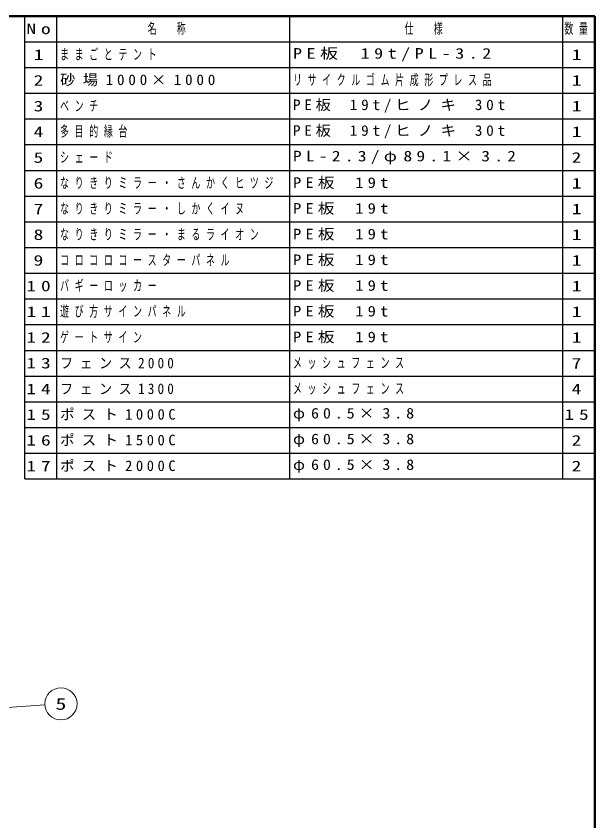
# Model space of a CAD drawing. Units: millimetres on the paper, scale 1:50. Extents: x -385 to 0, y -297 to 267.
# Drawn here: x -108.1 to 0, y 116.8 to 267 of the extents above; entities that cross this region are included whole.
import ezdxf
from ezdxf.enums import TextEntityAlignment as Align

# ---------------------------------------------------------------- set-up
doc = ezdxf.new("R2010")
doc.units = ezdxf.units.MM
doc.layers.add('LY_1', color=7, linetype='Continuous', lineweight=25)
doc.styles.add('ＭＳ ゴシック', font='')
doc.styles.get('ＭＳ ゴシック').set_extended_font_data('MS Gothic')

msp = doc.modelspace()

# ---------------------------------------------------------------- linework, layer by layer
at = {"layer": 'LY_1', "lineweight": 50}
for p, q in [((0, 267), (-385, 267)), ((0, 0), (0, 267))]:
    msp.add_line(p, q, dxfattribs=at)
at = {"layer": 'LY_1'}
for p, q in [((-106.5, 180.6), (-106.5, 267)), ((-100.5, 180.6), (-100.5, 267)), ((-57, 180.6), (-57, 267)), ((-6, 180.6), (-6, 267)), ((-106.5, 262.2), (0, 262.2)), ((-106.5, 257.4), (0, 257.4)), ((-106.5, 252.6), (0, 252.6)), ((-106.5, 247.8), (0, 247.8)), ((-106.5, 243), (0, 243)), ((-106.5, 238.2), (0, 238.2)), ((-106.5, 233.4), (0, 233.4)), ((-106.5, 228.6), (0, 228.6)), ((-106.5, 223.8), (0, 223.8)), ((-106.5, 219), (0, 219)), ((-106.5, 214.2), (0, 214.2)), ((-106.5, 209.4), (0, 209.4)), ((-106.5, 204.6), (0, 204.6)), ((-106.5, 199.8), (0, 199.8)), ((-106.5, 195), (0, 195)), ((-106.5, 190.2), (0, 190.2)), ((-106.5, 185.4), (0, 185.4)), ((-106.5, 180.6), (0, 180.6))]:
    msp.add_line(p, q, dxfattribs=at)
at = {"layer": 'LY_1', "lineweight": 13}
msp.add_line((-102.731, 138.403), (-112.741, 137.743), dxfattribs=at)
msp.add_circle((-99.738, 138.6), 3, dxfattribs=at)

# ---------------------------------------------------------------- texts
at = {"layer": 'LY_1', "style": 'ＭＳ ゴシック'}
for s, width, p in [('1', 1.4, (-104.85, 259.8)), ('1', 1.4, (-4.35, 259.8)), ('2', 1.35, (-104.85, 255)), ('1', 1.4, (-4.35, 255)), ('3', 1.35, (-104.85, 250.2)), ('1', 1.4, (-4.35, 250.2)), ('4', 1.35, (-104.85, 245.4)), ('1', 1.4, (-4.35, 245.4)), ('5', 1.35, (-104.85, 240.6)), ('2', 1.35, (-4.35, 240.6)), ('6', 1.35, (-104.85, 235.8)), ('1', 1.4, (-4.35, 235.8)), ('7', 1.35, (-104.85, 231)), ('1', 1.4, (-4.35, 231)), ('8', 1.35, (-104.85, 226.2)), ('1', 1.4, (-4.35, 226.2)), ('9', 1.35, (-104.85, 221.4)), ('1', 1.4, (-4.35, 221.4)), ('1', 1.4, (-4.35, 216.6)), ('1', 1.4, (-4.35, 211.8)), ('1', 1.4, (-4.35, 207)), ('7', 1.35, (-4.35, 202.2)), ('4', 1.35, (-4.35, 197.4)), ('2', 1.35, (-4.35, 187.8)), ('2', 1.35, (-4.35, 183))]:
    msp.add_text(s, height=1.979, dxfattribs=dict(at, width=width)).set_placement(p, align=Align.MIDDLE_LEFT)
at = {"layer": 'LY_1', "style": 'ＭＳ ゴシック', "width": 1.35}
msp.add_text('5', height=2.199, dxfattribs=at).set_placement((-99.738, 138.6), align=Align.MIDDLE_CENTER)
at = {"layer": 'LY_1', "char_height": 1.979, "attachment_point": 4, "style": 'ＭＳ ゴシック'}
for s, insert in [('\\T1.64;\\W0.6;名\u3000称', (-83.55, 264.6)), ('\\T1.64;\\W0.6;仕\u3000様', (-35.55, 264.6)), ('\\T1.64;\\W0.6;数量', (-5.7, 264.6)), ('\\T1.5;\\W1.35;No', (-106.2, 264.6)), ('\\T1.64;\\W0.6;ままごとテント', (-99.9, 259.8)), ('\\T1.5;\\W1.25;PE板\\~19t/PL-3.2', (-56.4, 259.8)), ('\\T1.5;\\W1.05;砂場1000×1000', (-99.9, 255)), ('\\T1.64;\\W0.6;リサイクルゴム片成形プレス品', (-56.4, 255)), ('\\T1.64;\\W0.6;ベンチ', (-99.9, 250.2)), ('\\T1.5;\\W1.05;PE板\\~19t/ヒノキ\\~30t', (-56.4, 250.2)), ('\\T1.64;\\W0.6;多目的縁台', (-99.9, 245.4)), ('\\T1.5;\\W1.05;PE板\\~19t/ヒノキ\\~30t', (-56.4, 245.4)), ('\\T1.5;\\W1.2;PL-2.3/φ89.1×3.2', (-56.4, 240.6)), ('\\T1.64;\\W0.6;シェード', (-99.9, 240.6)), ('\\T1.64;\\W0.6;なりきりミラー・さんかくヒツジ', (-99.9, 235.8)), ('\\T1.5;\\W1.15;PE板\\~19t', (-56.4, 235.8)), ('\\T1.64;\\W0.6;なりきりミラー・しかくイヌ', (-99.9, 231)), ('\\T1.5;\\W1.15;PE板\\~19t', (-56.4, 231)), ('\\T1.64;\\W0.6;なりきりミラー・まるライオン', (-99.9, 226.2)), ('\\T1.5;\\W1.15;PE板\\~19t', (-56.4, 226.2)), ('\\T1.64;\\W0.6;コロコロコースターパネル', (-99.9, 221.4)), ('\\T1.5;\\W1.15;PE板\\~19t', (-56.4, 221.4)), ('\\T1.64;\\W0.6;バギーロッカー', (-99.9, 216.6)), ('\\T1.5;\\W1.15;PE板\\~19t', (-56.4, 216.6)), ('\\T1.5;\\W1.35;10', (-106.2, 216.6)), ('\\T1.43;\\W1.4;11', (-106.2, 211.8)), ('\\T1.64;\\W0.6;遊び方サインパネル', (-99.9, 211.8)), ('\\T1.5;\\W1.15;PE板\\~19t', (-56.4, 211.8)), ('\\T1.5;\\W1.35;12', (-106.2, 207)), ('\\T1.64;\\W0.6;ゲートサイン', (-99.9, 207)), ('\\T1.5;\\W1.15;PE板\\~19t', (-56.4, 207)), ('\\T1.5;\\W1.35;13', (-106.2, 202.2)), ('\\T1.5;\\W0.9;フェンス2000', (-99.9, 202.2)), ('\\T1.64;\\W0.6;メッシュフェンス', (-56.4, 202.2)), ('\\T1.5;\\W1.35;14', (-106.2, 197.4)), ('\\T1.5;\\W0.9;フェンス1300', (-99.9, 197.4)), ('\\T1.64;\\W0.6;メッシュフェンス', (-56.4, 197.4)), ('\\T1.5;ポスト1000C', (-99.9, 192.6)), ('\\T1.5;\\W1.1;φ60.5×3.8', (-56.4, 192.6)), ('\\T1.5;\\W1.35;15', (-106.2, 192.6)), ('\\T1.5;\\W1.35;15', (-5.7, 192.6)), ('\\T1.5;\\W1.35;16', (-106.2, 187.8)), ('\\T1.5;ポスト1500C', (-99.9, 187.8)), ('\\T1.5;\\W1.1;φ60.5×3.8', (-56.4, 187.8)), ('\\T1.5;\\W1.35;17', (-106.2, 183)), ('\\T1.5;ポスト2000C', (-99.9, 183)), ('\\T1.5;\\W1.1;φ60.5×3.8', (-56.4, 183))]:
    msp.add_mtext(s, dxfattribs=dict(at, insert=insert))

doc.saveas('drawing.dxf')
